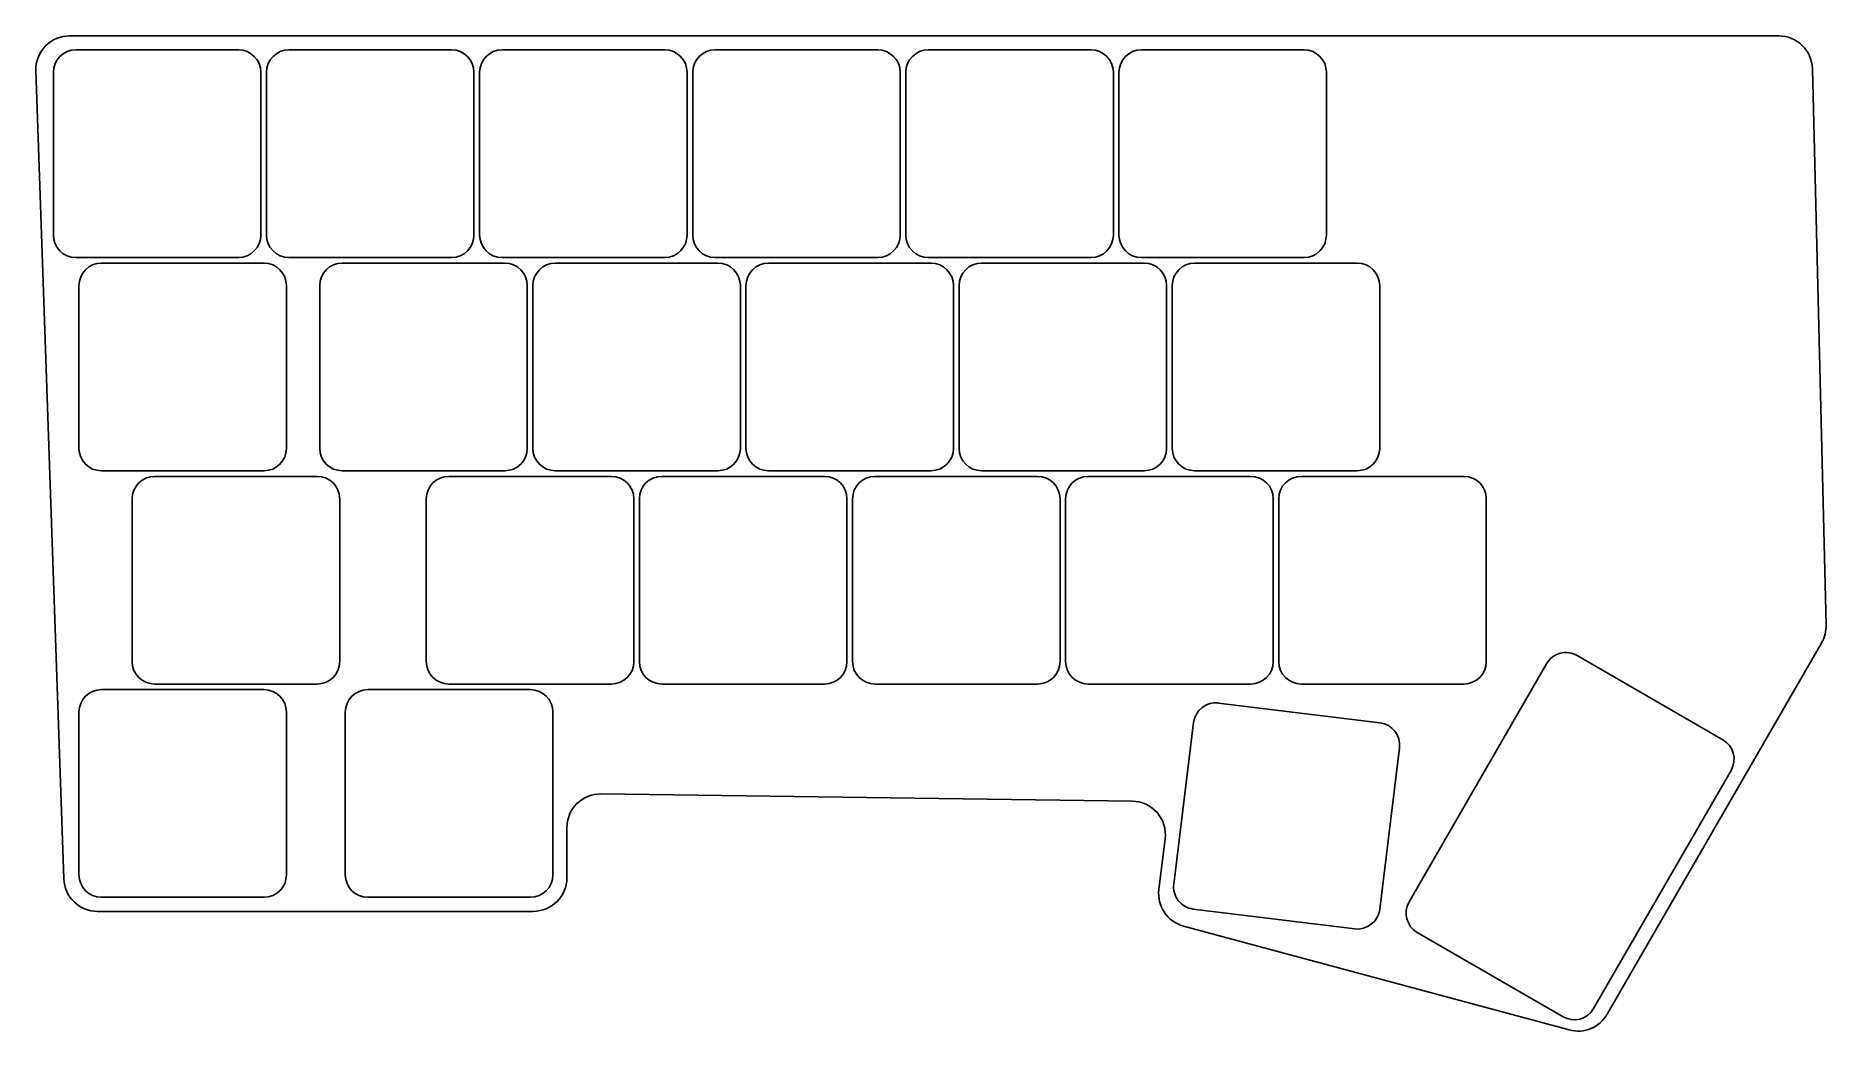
# Model space of a CAD drawing. Header units: millimetres. Extents: x 0 to 159, y -77 to 12.
import ezdxf

# ---------------------------------------------------------------- set-up
doc = ezdxf.new("R2010")
doc.units = ezdxf.units.MM

msp = doc.modelspace()

# ---------------------------------------------------------------- linework, layer by layer
at = {"linetype": 'CONTINUOUS'}
for p, q in [((2.69, 11.5), (155.07, 11.5)), ((17.75, 10.25), (3.25, 10.25)), ((36.75, 10.25), (22.25, 10.25)), ((55.75, 10.25), (41.25, 10.25)), ((74.75, 10.25), (60.25, 10.25)), ((93.75, 10.25), (79.25, 10.25)), ((112.75, 10.25), (98.25, 10.25)), ((2.18, -63.6), (-0.31, 8.4)), ((1.25, 8.25), (1.25, -6.25)), ((19.75, -6.25), (19.75, 8.25)), ((20.25, 8.25), (20.25, -6.25)), ((38.75, -6.25), (38.75, 8.25)), ((39.25, 8.25), (39.25, -6.25)), ((57.75, -6.25), (57.75, 8.25)), ((58.25, 8.25), (58.25, -6.25)), ((76.75, -6.25), (76.75, 8.25)), ((77.25, 8.25), (77.25, -6.25)), ((95.75, -6.25), (95.75, 8.25)), ((96.25, 8.25), (96.25, -6.25)), ((114.75, -6.25), (114.75, 8.25)), ((158.07, 8.57), (159.3, -40.97)), ((3.25, -8.25), (17.75, -8.25)), ((20.03, -8.75), (5.53, -8.75)), ((22.25, -8.25), (36.75, -8.25)), ((41.5, -8.75), (27, -8.75)), ((41.25, -8.25), (55.75, -8.25)), ((60.5, -8.75), (46, -8.75)), ((60.25, -8.25), (74.75, -8.25)), ((79.5, -8.75), (65, -8.75)), ((79.25, -8.25), (93.75, -8.25)), ((98.5, -8.75), (84, -8.75)), ((98.25, -8.25), (112.75, -8.25)), ((117.5, -8.75), (103, -8.75)), ((3.53, -10.75), (3.53, -25.25)), ((22.03, -25.25), (22.03, -10.75)), ((25, -10.75), (25, -25.25)), ((43.5, -25.25), (43.5, -10.75)), ((44, -10.75), (44, -25.25)), ((62.5, -25.25), (62.5, -10.75)), ((63, -10.75), (63, -25.25)), ((81.5, -25.25), (81.5, -10.75)), ((82, -10.75), (82, -25.25)), ((100.5, -25.25), (100.5, -10.75)), ((101, -10.75), (101, -25.25)), ((119.5, -25.25), (119.5, -10.75)), ((5.53, -27.25), (20.03, -27.25)), ((24.78, -27.75), (10.28, -27.75)), ((27, -27.25), (41.5, -27.25)), ((51, -27.75), (36.5, -27.75)), ((46, -27.25), (60.5, -27.25)), ((70, -27.75), (55.5, -27.75)), ((65, -27.25), (79.5, -27.25)), ((89, -27.75), (74.5, -27.75)), ((84, -27.25), (98.5, -27.25)), ((108, -27.75), (93.5, -27.75)), ((103, -27.25), (117.5, -27.25)), ((127, -27.75), (112.5, -27.75)), ((8.28, -29.75), (8.28, -44.25)), ((26.78, -44.25), (26.78, -29.75)), ((34.5, -29.75), (34.5, -44.25)), ((53, -44.25), (53, -29.75)), ((53.5, -29.75), (53.5, -44.25)), ((72, -44.25), (72, -29.75)), ((72.5, -29.75), (72.5, -44.25)), ((91, -44.25), (91, -29.75)), ((91.5, -29.75), (91.5, -44.25)), ((110, -44.25), (110, -29.75)), ((110.5, -29.75), (110.5, -44.25)), ((129, -44.25), (129, -29.75)), ((158.9, -42.55), (139.78, -75.67)), ((134.37, -44.44), (122.12, -65.66)), ((150.09, -51.21), (137.1, -43.71)), ((10.28, -46.25), (24.78, -46.25)), ((36.5, -46.25), (51, -46.25)), ((55.5, -46.25), (70, -46.25)), ((74.5, -46.25), (89, -46.25)), ((93.5, -46.25), (108, -46.25)), ((112.5, -46.25), (127, -46.25)), ((20.03, -46.75), (5.53, -46.75)), ((43.78, -46.75), (29.28, -46.75)), ((3.53, -48.75), (3.53, -63.25)), ((22.03, -63.25), (22.03, -48.75)), ((27.28, -48.75), (27.28, -63.25)), ((45.78, -63.25), (45.78, -48.75)), ((119.52, -49.7), (105.13, -47.94)), ((102.9, -49.68), (101.14, -64.07)), ((119.5, -66.32), (121.26, -51.93)), ((138.57, -75.16), (150.82, -53.94)), ((97.43, -56.68), (50.07, -56.04)), ((47.03, -59.04), (47.03, -63.5)), ((99.82, -64.56), (100.37, -60.04)), ((5.53, -65.25), (20.03, -65.25)), ((29.28, -65.25), (43.78, -65.25)), ((44.03, -66.5), (5.18, -66.5)), ((102.88, -66.3), (117.27, -68.06)), ((136.4, -77.07), (102.01, -67.82)), ((122.85, -68.39), (135.84, -75.89))]:
    msp.add_line(p, q, dxfattribs=at)
for centre, radius, start, end in [((2.69, 8.5), 3, 90, 181.9825), ((155.07, 8.5), 3, 1.4215, 90), ((3.25, 8.25), 2, 90, 180), ((17.75, 8.25), 2, 0, 90), ((22.25, 8.25), 2, 90, 180), ((36.75, 8.25), 2, 0, 90), ((41.25, 8.25), 2, 90, 180), ((55.75, 8.25), 2, 0, 90), ((60.25, 8.25), 2, 90, 180), ((74.75, 8.25), 2, 0, 90), ((79.25, 8.25), 2, 90, 180), ((93.75, 8.25), 2, 0, 90), ((98.25, 8.25), 2, 90, 180), ((112.75, 8.25), 2, 0, 90), ((3.25, -6.25), 2, 180, 270), ((17.75, -6.25), 2, 270, 0), ((22.25, -6.25), 2, 180, 270), ((36.75, -6.25), 2, 270, 0), ((41.25, -6.25), 2, 180, 270), ((55.75, -6.25), 2, 270, 0), ((60.25, -6.25), 2, 180, 270), ((74.75, -6.25), 2, 270, 0), ((79.25, -6.25), 2, 180, 270), ((93.75, -6.25), 2, 270, 0), ((98.25, -6.25), 2, 180, 270), ((112.75, -6.25), 2, 270, 0), ((5.53, -10.75), 2, 90, 180), ((20.03, -10.75), 2, 0, 90), ((27, -10.75), 2, 90, 180), ((41.5, -10.75), 2, 0, 90), ((46, -10.75), 2, 90, 180), ((60.5, -10.75), 2, 0, 90), ((65, -10.75), 2, 90, 180), ((79.5, -10.75), 2, 0, 90), ((84, -10.75), 2, 90, 180), ((98.5, -10.75), 2, 0, 90), ((103, -10.75), 2, 90, 180), ((117.5, -10.75), 2, 0, 90), ((5.53, -25.25), 2, 180, 270), ((20.03, -25.25), 2, 270, 0), ((27, -25.25), 2, 180, 270), ((41.5, -25.25), 2, 270, 0), ((46, -25.25), 2, 180, 270), ((60.5, -25.25), 2, 270, 0), ((65, -25.25), 2, 180, 270), ((79.5, -25.25), 2, 270, 0), ((84, -25.25), 2, 180, 270), ((98.5, -25.25), 2, 270, 0), ((103, -25.25), 2, 180, 270), ((117.5, -25.25), 2, 270, 0), ((10.28, -29.75), 2, 90, 180), ((24.78, -29.75), 2, 0, 90), ((36.5, -29.75), 2, 90, 180), ((51, -29.75), 2, 0, 90), ((55.5, -29.75), 2, 90, 180), ((70, -29.75), 2, 0, 90), ((74.5, -29.75), 2, 90, 180), ((89, -29.75), 2, 0, 90), ((93.5, -29.75), 2, 90, 180), ((108, -29.75), 2, 0, 90), ((112.5, -29.75), 2, 90, 180), ((127, -29.75), 2, 0, 90), ((156.3, -41.05), 3, 330, 1.4215), ((10.28, -44.25), 2, 180, 270), ((24.78, -44.25), 2, 270, 0), ((36.5, -44.25), 2, 180, 270), ((51, -44.25), 2, 270, 0), ((55.5, -44.25), 2, 180, 270), ((70, -44.25), 2, 270, 0), ((74.5, -44.25), 2, 180, 270), ((89, -44.25), 2, 270, 0), ((93.5, -44.25), 2, 180, 270), ((108, -44.25), 2, 270, 0), ((112.5, -44.25), 2, 180, 270), ((127, -44.25), 2, 270, 0), ((136.1, -45.44), 2, 60, 150), ((5.53, -48.75), 2, 90, 180), ((20.03, -48.75), 2, 0, 90), ((29.28, -48.75), 2, 90, 180), ((43.78, -48.75), 2, 0, 90), ((104.89, -49.92), 2, 83, 173), ((119.28, -51.69), 2, 353, 83), ((149.09, -52.94), 2, 330, 60), ((50.03, -59.04), 3, 89.2321, 180), ((97.39, -59.68), 3, 353, 89.2321), ((5.18, -63.5), 3, 181.9825, 270), ((5.53, -63.25), 2, 180, 270), ((20.03, -63.25), 2, 270, 0), ((29.28, -63.25), 2, 180, 270), ((43.78, -63.25), 2, 270, 0), ((44.03, -63.5), 3, 270, 0), ((102.79, -64.92), 3, 173, 254.9381), ((103.12, -64.31), 2, 173, 263), ((117.51, -66.08), 2, 263, 353), ((123.85, -66.66), 2, 150, 240), ((136.84, -74.16), 2, 240, 330), ((137.18, -74.17), 3, 254.9381, 330)]:
    msp.add_arc(centre, radius, start, end, dxfattribs=at)

doc.saveas('drawing.dxf')
